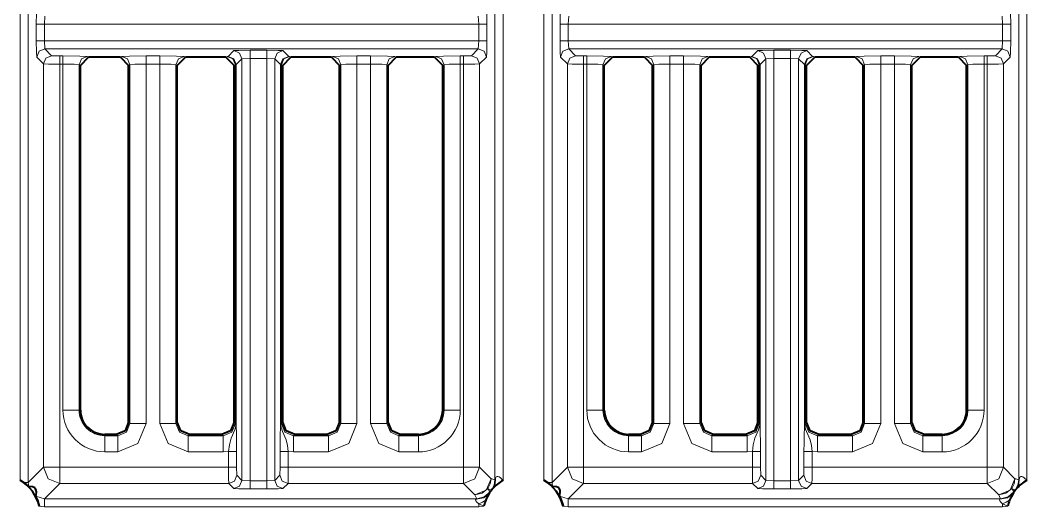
# Model space of a CAD drawing. Header units: millimetres. Extents: x 0 to 2941, y -405 to 1422.
# Drawn here: x 879.3 to 941.4, y 626.2 to 656.2 of the extents above; entities that cross this region are included whole.
import ezdxf

# ---------------------------------------------------------------- set-up
doc = ezdxf.new("R2010")
doc.units = ezdxf.units.MM
doc.layers.add('FINE', color=9, linetype='Continuous')
doc.layers.add('OUTLINE', color=7, linetype='Continuous')

msp = doc.modelspace()

# ---------------------------------------------------------------- linework, layer by layer
at = {"layer": 'FINE', "lineweight": 9}
for p, q in [((879.28, 682.428), (879.28, 627.848)), ((908.554, 682.428), (908.554, 627.86)), ((909.053, 627.848), (909.053, 682.428)), ((911.58, 682.428), (911.58, 627.848)), ((912.08, 627.703), (912.08, 682.428)), ((940.854, 682.428), (940.854, 627.86)), ((880.778, 655.953), (880.803, 656.453)), ((907.53, 656.453), (907.556, 655.953)), ((913.078, 655.953), (913.103, 656.453)), ((939.83, 656.453), (939.856, 655.953)), ((880.278, 655.953), (880.278, 654.927)), ((907.556, 655.953), (880.778, 655.953)), ((880.778, 654.927), (880.778, 655.953)), ((907.556, 655.953), (907.556, 654.927)), ((908.055, 654.927), (908.055, 655.953)), ((939.856, 655.953), (913.078, 655.953)), ((913.078, 654.927), (913.078, 655.953)), ((939.856, 655.953), (939.856, 654.927)), ((940.355, 654.927), (940.355, 655.953)), ((880.778, 654.927), (907.556, 654.927)), ((880.803, 654.428), (880.778, 654.927)), ((907.556, 654.927), (907.53, 654.428)), ((913.078, 654.927), (939.856, 654.927)), ((913.103, 654.428), (913.078, 654.927)), ((939.856, 654.927), (939.83, 654.428)), ((907.53, 654.428), (880.803, 654.428)), ((881.223, 654.008), (880.803, 654.428)), ((892.457, 654.323), (892.1, 653.966)), ((894.483, 654.348), (893.457, 654.348)), ((895.839, 653.966), (895.482, 654.323)), ((907.53, 654.428), (907.11, 654.008)), ((939.83, 654.428), (913.103, 654.428)), ((913.523, 654.008), (913.103, 654.428)), ((924.757, 654.323), (924.4, 653.966)), ((926.782, 654.348), (925.757, 654.348)), ((928.139, 653.966), (927.782, 654.323)), ((939.83, 654.428), (939.41, 654.008)), ((880.303, 653.928), (880.723, 653.508)), ((881.723, 653.995), (881.223, 654.008)), ((881.919, 653.995), (881.723, 653.995)), ((885.552, 653.958), (885.47, 653.917)), ((887.89, 653.995), (887.05, 653.995)), ((889.47, 653.917), (889.388, 653.958)), ((892.052, 653.958), (891.97, 653.917)), ((892.1, 653.966), (892.052, 653.958)), ((892.6, 653.466), (892.957, 653.823)), ((892.957, 627.831), (892.957, 653.823)), ((893.457, 653.849), (893.457, 627.806)), ((894.483, 627.806), (894.483, 653.849)), ((894.483, 653.849), (894.982, 653.823)), ((894.982, 653.823), (894.982, 627.831)), ((894.982, 653.823), (895.34, 653.466)), ((895.888, 653.958), (895.839, 653.966)), ((895.97, 653.917), (895.888, 653.958)), ((898.552, 653.958), (898.47, 653.917)), ((900.89, 653.995), (900.05, 653.995)), ((902.47, 653.917), (902.388, 653.958)), ((904.917, 653.958), (904.835, 653.917)), ((906.61, 653.995), (906.415, 653.995)), ((907.11, 654.008), (906.61, 653.995)), ((907.61, 653.508), (908.03, 653.928)), ((914.023, 653.995), (913.523, 654.008)), ((914.219, 653.995), (914.023, 653.995)), ((915.799, 653.917), (915.717, 653.958)), ((917.852, 653.958), (917.77, 653.917)), ((920.19, 653.995), (919.349, 653.995)), ((921.77, 653.917), (921.688, 653.958)), ((924.352, 653.958), (924.27, 653.917)), ((924.4, 653.966), (924.352, 653.958)), ((924.9, 653.466), (925.257, 653.823)), ((925.257, 653.823), (925.757, 653.849)), ((925.257, 627.831), (925.257, 653.823)), ((925.757, 653.849), (925.757, 627.806)), ((925.757, 653.849), (926.782, 653.849)), ((926.782, 627.806), (926.782, 653.849)), ((926.782, 653.849), (927.282, 653.823)), ((927.282, 653.823), (927.282, 627.831)), ((927.282, 653.823), (927.64, 653.466)), ((928.188, 653.958), (928.139, 653.966)), ((928.27, 653.917), (928.188, 653.958)), ((930.852, 653.958), (930.77, 653.917)), ((933.19, 653.995), (932.35, 653.995)), ((934.77, 653.917), (934.688, 653.958)), ((937.217, 653.958), (937.135, 653.917)), ((938.91, 653.995), (938.715, 653.995)), ((939.41, 654.008), (938.91, 653.995)), ((939.91, 653.508), (940.33, 653.928)), ((881.723, 628.646), (881.723, 653.495)), ((881.723, 653.495), (881.919, 653.495)), ((881.919, 653.495), (881.919, 632.172)), ((882.917, 632.172), (882.917, 653.458)), ((882.917, 653.458), (882.999, 653.417)), ((885.97, 653.417), (886.051, 653.458)), ((886.051, 653.458), (886.051, 631.34)), ((887.05, 653.495), (887.89, 653.495)), ((887.05, 631.34), (887.05, 653.495)), ((887.89, 653.495), (887.89, 631.34)), ((888.888, 631.34), (888.888, 653.458)), ((888.888, 653.458), (888.97, 653.417)), ((892.47, 653.417), (892.551, 653.458)), ((892.551, 653.458), (892.583, 653.466)), ((892.551, 653.458), (892.551, 631.34)), ((892.583, 653.466), (892.583, 631.34)), ((892.6, 631.34), (892.6, 653.466)), ((895.34, 653.466), (895.34, 631.34)), ((895.356, 631.34), (895.356, 653.466)), ((895.356, 653.466), (895.388, 653.458)), ((895.388, 653.458), (895.47, 653.417)), ((895.388, 631.34), (895.388, 653.458)), ((898.97, 653.417), (899.051, 653.458)), ((899.051, 653.458), (899.051, 631.34)), ((900.05, 653.495), (900.89, 653.495)), ((900.05, 631.34), (900.05, 653.495)), ((900.89, 653.495), (900.89, 631.34)), ((901.888, 631.34), (901.888, 653.458)), ((901.888, 653.458), (901.97, 653.417)), ((905.335, 653.417), (905.416, 653.458)), ((905.416, 653.458), (905.416, 632.172)), ((906.415, 653.495), (906.61, 653.495)), ((906.415, 632.172), (906.415, 653.495)), ((906.61, 653.495), (906.61, 628.646)), ((907.61, 628.646), (907.61, 653.508)), ((914.023, 653.495), (914.219, 653.495)), ((914.219, 653.495), (914.219, 632.172)), ((915.217, 632.172), (915.217, 653.458)), ((915.217, 653.458), (915.299, 653.417)), ((918.27, 653.417), (918.351, 653.458)), ((919.349, 653.495), (920.19, 653.495)), ((919.349, 631.34), (919.349, 653.495)), ((921.188, 631.34), (921.188, 653.458)), ((921.188, 653.458), (921.27, 653.417)), ((924.851, 653.458), (924.883, 653.466)), ((924.883, 653.466), (924.883, 631.34)), ((924.9, 631.34), (924.9, 653.466)), ((927.64, 653.466), (927.64, 631.34)), ((927.656, 631.34), (927.656, 653.466)), ((927.656, 653.466), (927.688, 653.458)), ((927.688, 653.458), (927.77, 653.417)), ((927.688, 631.34), (927.688, 653.458)), ((931.27, 653.417), (931.351, 653.458)), ((931.351, 653.458), (931.351, 631.34)), ((932.35, 631.34), (932.35, 653.495)), ((932.35, 653.495), (933.19, 653.495)), ((933.19, 653.495), (933.19, 631.34)), ((934.188, 631.34), (934.188, 653.458)), ((934.188, 653.458), (934.27, 653.417)), ((937.635, 653.417), (937.716, 653.458)), ((937.716, 653.458), (937.716, 632.172)), ((938.715, 653.495), (938.91, 653.495)), ((938.715, 632.172), (938.715, 653.495)), ((938.91, 653.495), (938.91, 628.646)), ((882.999, 632.172), (882.917, 632.172)), ((905.416, 632.172), (905.335, 632.172)), ((915.299, 632.172), (915.217, 632.172)), ((937.716, 632.172), (937.635, 632.172)), ((886.051, 631.34), (885.97, 631.421)), ((888.97, 631.421), (888.888, 631.34)), ((892.551, 631.34), (892.47, 631.421)), ((895.47, 631.421), (895.388, 631.34)), ((899.051, 631.34), (898.97, 631.421)), ((901.97, 631.421), (901.888, 631.34)), ((921.27, 631.421), (921.188, 631.34)), ((924.851, 631.34), (924.77, 631.421)), ((927.77, 631.421), (927.688, 631.34)), ((931.351, 631.34), (931.27, 631.421)), ((934.27, 631.421), (934.188, 631.34)), ((891.721, 630.672), (891.802, 630.591)), ((896.137, 630.591), (896.219, 630.672)), ((898.221, 630.672), (898.302, 630.591)), ((902.637, 630.591), (902.719, 630.672)), ((903.835, 630.672), (903.835, 630.591)), ((916.799, 630.591), (916.799, 630.672)), ((917.521, 630.672), (917.602, 630.591)), ((921.937, 630.591), (922.019, 630.672)), ((924.021, 630.672), (924.102, 630.591)), ((928.437, 630.591), (928.519, 630.672)), ((930.521, 630.672), (930.602, 630.591)), ((934.937, 630.591), (935.019, 630.672)), ((936.135, 630.672), (936.135, 630.591)), ((898.302, 630.591), (896.137, 630.591)), ((903.835, 630.591), (902.637, 630.591)), ((917.602, 630.591), (916.799, 630.591)), ((924.102, 630.591), (921.937, 630.591)), ((930.602, 630.591), (928.437, 630.591)), ((936.135, 630.591), (934.937, 630.591)), ((884.499, 629.592), (885.302, 629.592)), ((892.129, 629.623), (892.129, 628.646)), ((892.629, 628.646), (892.629, 629.623)), ((895.81, 628.646), (895.81, 629.623)), ((895.81, 629.623), (896.137, 629.592)), ((896.137, 629.592), (898.302, 629.592)), ((924.429, 629.623), (924.429, 628.646)), ((924.929, 628.646), (924.929, 629.623)), ((927.61, 629.623), (927.61, 628.646)), ((928.11, 628.646), (928.11, 629.623)), ((928.11, 629.623), (928.437, 629.592)), ((934.937, 629.592), (936.135, 629.592)), ((892.129, 628.646), (881.723, 628.646)), ((892.641, 628.147), (892.629, 628.646)), ((906.61, 628.646), (895.81, 628.646)), ((908.317, 627.94), (907.61, 628.646)), ((913.023, 628.646), (912.08, 627.703)), ((924.942, 628.147), (924.929, 628.646)), ((927.61, 628.646), (927.598, 628.147)), ((938.91, 628.646), (928.11, 628.646)), ((879.813, 627.448), (879.779, 627.703)), ((880.779, 626.703), (881.723, 627.647)), ((881.723, 627.647), (892.142, 627.647)), ((892.957, 627.831), (892.641, 628.147)), ((893.457, 627.806), (892.957, 627.831)), ((894.483, 627.806), (893.457, 627.806)), ((894.982, 627.831), (894.483, 627.806)), ((895.298, 628.147), (894.982, 627.831)), ((895.482, 627.332), (895.797, 627.647)), ((895.797, 627.647), (906.61, 627.647)), ((906.61, 627.647), (907.317, 626.94)), ((912.113, 627.448), (912.08, 627.703)), ((924.442, 627.647), (924.757, 627.332)), ((925.257, 627.831), (924.942, 628.147)), ((925.757, 627.806), (925.257, 627.831)), ((926.782, 627.806), (925.757, 627.806)), ((927.282, 627.831), (926.782, 627.806)), ((927.598, 628.147), (927.282, 627.831)), ((927.782, 627.332), (928.097, 627.647)), ((928.097, 627.647), (938.91, 627.647)), ((938.91, 627.647), (939.617, 626.94)), ((925.757, 627.306), (926.782, 627.306)), ((880.779, 626.703), (880.24, 626.861)), ((907.438, 626.703), (880.779, 626.703)), ((913.079, 626.703), (912.54, 626.861)), ((880.456, 626.239), (880.779, 626.203)), ((912.756, 626.239), (913.079, 626.203)), ((913.079, 626.203), (939.854, 626.203)), ((939.854, 626.203), (940.177, 626.239))]:
    msp.add_line(p, q, dxfattribs=at)
for points in [[(941.354, 627.848), (941.354, 682.428), (941.165, 683.155)], [(879.779, 627.703), (879.779, 682.428), (880.723, 681.484)], [(880.303, 656.953), (880.285, 656.651), (880.278, 655.953)], [(908.055, 655.953), (908.048, 656.651), (908.03, 656.953)], [(912.603, 656.953), (912.585, 656.651), (912.578, 655.953)], [(940.355, 655.953), (940.348, 656.651), (940.33, 656.953)], [(880.278, 655.953), (880.429, 655.953), (880.778, 655.953)], [(907.556, 655.953), (907.904, 655.953), (908.055, 655.953)], [(912.578, 655.953), (912.729, 655.953), (913.078, 655.953)], [(912.578, 655.953), (912.578, 654.927), (912.585, 654.23), (912.603, 653.928)], [(940.355, 655.953), (940.204, 655.953), (939.856, 655.953)], [(880.278, 654.927), (880.429, 654.927), (880.778, 654.927)], [(880.278, 654.927), (880.285, 654.23), (880.303, 653.928)], [(907.556, 654.927), (907.904, 654.927), (908.055, 654.927)], [(908.03, 653.928), (908.048, 654.23), (908.055, 654.927)], [(912.578, 654.927), (912.729, 654.927), (913.078, 654.927)], [(940.355, 654.927), (940.204, 654.927), (939.856, 654.927)], [(940.33, 653.928), (940.348, 654.23), (940.355, 654.927)], [(880.303, 653.928), (880.45, 654.281), (880.803, 654.428)], [(893.457, 654.348), (892.759, 654.341), (892.457, 654.323)], [(892.957, 653.823), (892.81, 654.177), (892.457, 654.323)], [(893.457, 653.849), (893.457, 654.197), (893.457, 654.348)], [(894.483, 653.849), (894.483, 654.197), (894.483, 654.348)], [(895.482, 654.323), (895.18, 654.341), (894.483, 654.348)], [(894.982, 653.823), (895.129, 654.177), (895.482, 654.323)], [(907.53, 654.428), (907.883, 654.281), (908.03, 653.928)], [(912.603, 653.928), (912.75, 654.281), (913.103, 654.428)], [(925.757, 654.348), (925.059, 654.341), (924.757, 654.323)], [(925.257, 653.823), (925.11, 654.177), (924.757, 654.323)], [(925.757, 653.849), (925.757, 654.197), (925.757, 654.348)], [(926.782, 654.348), (926.782, 654.197), (926.782, 653.849)], [(927.782, 654.323), (927.48, 654.341), (926.782, 654.348)], [(927.782, 654.323), (927.429, 654.177), (927.282, 653.823)], [(940.33, 653.928), (940.183, 654.281), (939.83, 654.428)], [(880.723, 653.508), (880.87, 653.861), (881.223, 654.008)], [(881.723, 653.495), (881.723, 653.844), (881.723, 653.995)], [(881.919, 653.995), (881.919, 653.844), (881.919, 653.495)], [(883.498, 653.917), (883.416, 653.958), (882.951, 653.984), (881.919, 653.995)], [(883.416, 653.958), (883.064, 653.811), (882.917, 653.458)], [(887.05, 653.995), (886.017, 653.984), (885.552, 653.958)], [(885.552, 653.958), (885.904, 653.811), (886.051, 653.458)], [(887.05, 653.995), (887.05, 653.844), (887.05, 653.495)], [(887.89, 653.995), (887.89, 653.844), (887.89, 653.495)], [(889.388, 653.958), (888.922, 653.984), (887.89, 653.995)], [(889.388, 653.958), (889.035, 653.811), (888.888, 653.458)], [(892.551, 653.458), (892.404, 653.811), (892.052, 653.958)], [(892.583, 653.466), (892.44, 653.818), (892.1, 653.966)], [(892.6, 653.466), (892.453, 653.819), (892.1, 653.966)], [(892.957, 653.823), (893.457, 653.849), (894.483, 653.849)], [(895.34, 653.466), (895.486, 653.819), (895.839, 653.966)], [(895.356, 653.466), (895.499, 653.818), (895.839, 653.966)], [(895.388, 653.458), (895.535, 653.811), (895.888, 653.958)], [(900.05, 653.995), (899.017, 653.984), (898.552, 653.958)], [(899.051, 653.458), (898.904, 653.811), (898.552, 653.958)], [(900.05, 653.495), (900.05, 653.844), (900.05, 653.995)], [(900.89, 653.995), (900.89, 653.844), (900.89, 653.495)], [(902.388, 653.958), (901.922, 653.984), (900.89, 653.995)], [(902.388, 653.958), (902.035, 653.811), (901.888, 653.458)], [(906.415, 653.995), (905.382, 653.984), (904.917, 653.958)], [(905.416, 653.458), (905.27, 653.811), (904.917, 653.958)], [(906.415, 653.495), (906.415, 653.844), (906.415, 653.995)], [(906.61, 653.995), (906.61, 653.844), (906.61, 653.495)], [(907.11, 654.008), (907.463, 653.861), (907.61, 653.508)], [(912.603, 653.928), (913.023, 653.508), (913.023, 628.646)], [(913.023, 653.508), (913.17, 653.861), (913.523, 654.008)], [(914.023, 653.495), (914.023, 653.844), (914.023, 653.995)], [(914.219, 653.995), (914.219, 653.844), (914.219, 653.495)], [(915.717, 653.958), (915.251, 653.984), (914.219, 653.995)], [(915.717, 653.958), (915.364, 653.811), (915.217, 653.458)], [(919.349, 653.995), (918.317, 653.984), (917.852, 653.958)], [(918.351, 653.458), (918.205, 653.811), (917.852, 653.958)], [(919.349, 653.995), (919.349, 653.844), (919.349, 653.495)], [(920.19, 653.995), (920.19, 653.844), (920.19, 653.495)], [(921.688, 653.958), (921.222, 653.984), (920.19, 653.995)], [(921.688, 653.958), (921.335, 653.811), (921.188, 653.458)], [(924.851, 653.458), (924.704, 653.811), (924.352, 653.958)], [(924.883, 653.466), (924.74, 653.818), (924.4, 653.966)], [(924.9, 653.466), (924.753, 653.819), (924.4, 653.966)], [(928.139, 653.966), (927.786, 653.819), (927.64, 653.466)], [(928.139, 653.966), (927.799, 653.818), (927.656, 653.466)], [(928.188, 653.958), (927.835, 653.811), (927.688, 653.458)], [(932.35, 653.995), (931.317, 653.984), (930.852, 653.958)], [(931.351, 653.458), (931.205, 653.811), (930.852, 653.958)], [(932.35, 653.495), (932.35, 653.844), (932.35, 653.995)], [(933.19, 653.495), (933.19, 653.844), (933.19, 653.995)], [(934.688, 653.958), (934.222, 653.984), (933.19, 653.995)], [(934.188, 653.458), (934.335, 653.811), (934.688, 653.958)], [(938.715, 653.995), (937.682, 653.984), (937.217, 653.958)], [(937.716, 653.458), (937.569, 653.811), (937.217, 653.958)], [(938.715, 653.495), (938.715, 653.844), (938.715, 653.995)], [(938.91, 653.495), (938.91, 653.844), (938.91, 653.995)], [(939.91, 653.508), (939.763, 653.861), (939.41, 654.008)], [(880.723, 653.508), (880.723, 628.646), (879.779, 627.703)], [(880.723, 653.508), (881.025, 653.499), (881.723, 653.495)], [(881.919, 653.495), (882.607, 653.484), (882.917, 653.458)], [(886.051, 653.458), (886.361, 653.484), (887.05, 653.495)], [(887.89, 653.495), (888.578, 653.484), (888.888, 653.458)], [(892.583, 653.466), (892.595, 653.466), (892.6, 653.466)], [(895.34, 653.466), (895.345, 653.466), (895.356, 653.466)], [(899.051, 653.458), (899.361, 653.484), (900.05, 653.495)], [(900.89, 653.495), (901.578, 653.484), (901.888, 653.458)], [(905.416, 653.458), (905.726, 653.484), (906.415, 653.495)], [(906.61, 653.495), (907.308, 653.499), (907.61, 653.508)], [(913.023, 653.508), (913.325, 653.499), (914.023, 653.495)], [(924.429, 628.646), (914.023, 628.646), (914.023, 653.495)], [(914.219, 653.495), (914.907, 653.484), (915.217, 653.458)], [(918.351, 653.458), (918.351, 631.34), (918.27, 631.421)], [(918.351, 653.458), (918.661, 653.484), (919.349, 653.495)], [(920.19, 653.495), (920.878, 653.484), (921.188, 653.458)], [(920.19, 653.495), (920.19, 631.34), (920.701, 630.104), (921.937, 629.592)], [(924.77, 653.417), (924.851, 653.458), (924.851, 631.34)], [(924.883, 653.466), (924.895, 653.466), (924.9, 653.466)], [(927.64, 653.466), (927.645, 653.466), (927.656, 653.466)], [(931.351, 653.458), (931.661, 653.484), (932.35, 653.495)], [(933.19, 653.495), (933.878, 653.484), (934.188, 653.458)], [(937.716, 653.458), (938.026, 653.484), (938.715, 653.495)], [(938.91, 653.495), (939.608, 653.499), (939.91, 653.508)], [(940.616, 627.94), (939.91, 628.646), (939.91, 653.508)], [(881.919, 632.172), (882.607, 632.172), (882.917, 632.172)], [(906.415, 632.172), (905.726, 632.172), (905.416, 632.172)], [(915.217, 632.172), (914.907, 632.172), (914.219, 632.172)], [(937.716, 632.172), (938.026, 632.172), (938.715, 632.172)], [(886.051, 631.34), (885.833, 630.809), (885.302, 630.591)], [(885.302, 629.592), (886.538, 630.104), (887.05, 631.34)], [(887.05, 631.34), (886.361, 631.34), (886.051, 631.34)], [(887.89, 631.34), (888.578, 631.34), (888.888, 631.34)], [(887.89, 631.34), (888.401, 630.104), (889.637, 629.592)], [(889.637, 630.591), (889.106, 630.809), (888.888, 631.34)], [(892.551, 631.34), (892.333, 630.809), (891.802, 630.591)], [(892.583, 631.34), (892.581, 631.269), (892.572, 631.183), (892.512, 630.943), (892.29, 630.444), (892.179, 630.03), (892.129, 629.623)], [(892.551, 631.34), (892.562, 631.34), (892.583, 631.34)], [(892.6, 631.34), (892.595, 631.34), (892.583, 631.34)], [(892.629, 629.623), (892.626, 630.215), (892.617, 630.763), (892.604, 631.171), (892.6, 631.279), (892.6, 631.313), (892.6, 631.34)], [(895.34, 631.34), (895.34, 631.327), (895.339, 631.3), (895.338, 631.241), (895.336, 631.192), (895.334, 631.117), (895.32, 630.624), (895.313, 630.153), (895.31, 629.623)], [(895.34, 631.34), (895.345, 631.34), (895.356, 631.34)], [(895.356, 631.34), (895.378, 631.34), (895.388, 631.34)], [(895.81, 629.623), (895.767, 629.987), (895.689, 630.33), (895.464, 630.848), (895.414, 630.985), (895.384, 631.092), (895.361, 631.237), (895.357, 631.307), (895.356, 631.34)], [(896.137, 629.592), (896.137, 630.281), (896.137, 630.591), (895.606, 630.809), (895.388, 631.34)], [(899.051, 631.34), (898.833, 630.809), (898.302, 630.591)], [(898.302, 629.592), (899.538, 630.104), (900.05, 631.34)], [(899.051, 631.34), (899.361, 631.34), (900.05, 631.34)], [(901.888, 631.34), (901.578, 631.34), (900.89, 631.34)], [(900.89, 631.34), (901.401, 630.104), (902.637, 629.592)], [(902.637, 630.591), (902.106, 630.809), (901.888, 631.34)], [(916.799, 629.592), (917.602, 629.592), (918.838, 630.104), (919.349, 631.34)], [(918.351, 631.34), (918.133, 630.809), (917.602, 630.591)], [(919.349, 631.34), (918.661, 631.34), (918.351, 631.34)], [(920.19, 631.34), (920.878, 631.34), (921.188, 631.34)], [(921.937, 630.591), (921.406, 630.809), (921.188, 631.34)], [(924.851, 631.34), (924.633, 630.809), (924.102, 630.591)], [(924.883, 631.34), (924.881, 631.269), (924.872, 631.183), (924.812, 630.943), (924.59, 630.444), (924.479, 630.03), (924.429, 629.623)], [(924.851, 631.34), (924.862, 631.34), (924.883, 631.34)], [(924.883, 631.34), (924.895, 631.34), (924.9, 631.34)], [(924.929, 629.623), (924.926, 630.215), (924.917, 630.763), (924.904, 631.171), (924.9, 631.279), (924.9, 631.313), (924.9, 631.34)], [(927.64, 631.34), (927.64, 631.327), (927.639, 631.3), (927.638, 631.241), (927.637, 631.192), (927.634, 631.117), (927.62, 630.624), (927.613, 630.153), (927.61, 629.623)], [(927.64, 631.34), (927.645, 631.34), (927.656, 631.34)], [(927.656, 631.34), (927.678, 631.34), (927.688, 631.34)], [(928.11, 629.623), (928.067, 629.987), (927.989, 630.33), (927.765, 630.848), (927.713, 630.985), (927.684, 631.092), (927.661, 631.237), (927.657, 631.307), (927.656, 631.34)], [(928.437, 630.591), (927.906, 630.809), (927.688, 631.34)], [(928.437, 629.592), (930.602, 629.592), (931.838, 630.104), (932.35, 631.34)], [(931.351, 631.34), (931.133, 630.809), (930.602, 630.591)], [(931.351, 631.34), (931.661, 631.34), (932.35, 631.34)], [(934.188, 631.34), (933.878, 631.34), (933.19, 631.34)], [(933.19, 631.34), (933.701, 630.104), (934.937, 629.592)], [(934.937, 630.591), (934.406, 630.809), (934.188, 631.34)], [(885.221, 630.672), (885.302, 630.591), (884.499, 630.591), (884.499, 630.672)], [(891.802, 630.591), (889.637, 630.591), (889.719, 630.672)], [(884.499, 629.592), (884.499, 630.281), (884.499, 630.591)], [(885.302, 629.592), (885.302, 630.281), (885.302, 630.591)], [(889.637, 629.592), (889.637, 630.281), (889.637, 630.591)], [(891.802, 629.592), (891.802, 630.281), (891.802, 630.591)], [(898.302, 629.592), (898.302, 630.281), (898.302, 630.591)], [(902.637, 630.591), (902.637, 630.281), (902.637, 629.592)], [(903.835, 629.592), (903.835, 630.281), (903.835, 630.591)], [(916.799, 629.592), (916.799, 630.281), (916.799, 630.591)], [(917.602, 629.592), (917.602, 630.281), (917.602, 630.591)], [(921.937, 629.592), (921.937, 630.281), (921.937, 630.591)], [(924.102, 629.592), (924.102, 630.281), (924.102, 630.591)], [(928.437, 629.592), (928.437, 630.281), (928.437, 630.591)], [(930.602, 629.592), (930.602, 630.281), (930.602, 630.591)], [(934.937, 630.591), (934.937, 630.281), (934.937, 629.592)], [(936.135, 630.591), (936.135, 630.281), (936.135, 629.592)], [(889.637, 629.592), (891.802, 629.592), (892.129, 629.623)], [(892.629, 629.623), (892.478, 629.623), (892.129, 629.623)], [(895.31, 629.623), (895.31, 628.646), (895.298, 628.147)], [(895.31, 629.623), (895.461, 629.623), (895.81, 629.623)], [(921.937, 629.592), (924.102, 629.592), (924.429, 629.623)], [(924.429, 629.623), (924.778, 629.623), (924.929, 629.623)], [(927.61, 629.623), (927.761, 629.623), (928.11, 629.623)], [(881.723, 628.646), (881.025, 628.646), (880.723, 628.646)], [(880.723, 628.646), (881.016, 627.94), (881.723, 627.647)], [(881.723, 628.646), (881.723, 627.949), (881.723, 627.647)], [(892.629, 628.646), (892.478, 628.646), (892.129, 628.646)], [(892.129, 628.646), (892.133, 627.949), (892.142, 627.647)], [(895.31, 628.646), (895.461, 628.646), (895.81, 628.646)], [(895.797, 627.647), (895.807, 627.949), (895.81, 628.646)], [(907.61, 628.646), (907.308, 628.646), (906.61, 628.646)], [(906.61, 627.647), (907.317, 627.94), (907.61, 628.646)], [(906.61, 628.646), (906.61, 627.949), (906.61, 627.647)], [(914.023, 628.646), (913.325, 628.646), (913.023, 628.646)], [(913.023, 628.646), (913.316, 627.94), (914.023, 627.647)], [(914.023, 628.646), (914.023, 627.949), (914.023, 627.647)], [(924.429, 628.646), (924.778, 628.646), (924.929, 628.646)], [(924.429, 628.646), (924.433, 627.949), (924.442, 627.647)], [(927.61, 628.646), (927.761, 628.646), (928.11, 628.646)], [(928.097, 627.647), (928.106, 627.949), (928.11, 628.646)], [(939.91, 628.646), (939.608, 628.646), (938.91, 628.646)], [(938.91, 627.647), (939.617, 627.94), (939.91, 628.646)], [(938.91, 628.646), (938.91, 627.949), (938.91, 627.647)], [(879.779, 627.703), (879.701, 627.703), (879.502, 627.703)], [(892.641, 628.147), (892.495, 627.793), (892.142, 627.647)], [(892.142, 627.647), (892.457, 627.332), (892.759, 627.314), (893.457, 627.306)], [(892.957, 627.831), (892.81, 627.478), (892.457, 627.332)], [(893.457, 627.806), (893.457, 627.457), (893.457, 627.306)], [(894.483, 627.806), (894.483, 627.457), (894.483, 627.306)], [(894.982, 627.831), (895.129, 627.478), (895.482, 627.332)], [(895.298, 628.147), (895.444, 627.793), (895.797, 627.647)], [(908.317, 627.94), (908.265, 627.624), (908.117, 627.34), (907.764, 627.046), (907.317, 626.94)], [(908.317, 627.94), (908.024, 627.233), (907.317, 626.94)], [(908.554, 627.86), (908.37, 627.922), (908.317, 627.94)], [(908.554, 627.86), (908.499, 627.533), (908.34, 627.242)], [(908.585, 627.955), (908.564, 627.607), (908.411, 627.308)], [(908.585, 627.955), (908.574, 627.918), (908.562, 627.881), (908.555, 627.862), (908.554, 627.86)], [(909.053, 627.848), (909.045, 627.857), (908.891, 627.996), (908.812, 628.046), (908.742, 628.07), (908.688, 628.071), (908.639, 628.047), (908.611, 628.014), (908.585, 627.955)], [(912.08, 627.703), (912.001, 627.703), (911.802, 627.703)], [(939.738, 626.703), (913.079, 626.703), (914.023, 627.647), (924.442, 627.647)], [(924.442, 627.647), (924.795, 627.793), (924.942, 628.147)], [(924.757, 627.332), (925.11, 627.478), (925.257, 627.831)], [(925.757, 627.306), (925.757, 627.457), (925.757, 627.806)], [(926.782, 627.806), (926.782, 627.457), (926.782, 627.306)], [(927.282, 627.831), (927.429, 627.478), (927.782, 627.332)], [(927.598, 628.147), (927.744, 627.793), (928.097, 627.647)], [(940.616, 627.94), (940.565, 627.624), (940.417, 627.34), (940.064, 627.046), (939.617, 626.94)], [(940.616, 627.94), (940.324, 627.233), (939.617, 626.94)], [(940.854, 627.86), (940.67, 627.922), (940.616, 627.94)], [(940.854, 627.86), (940.799, 627.533), (940.64, 627.242)], [(940.885, 627.955), (940.864, 627.607), (940.711, 627.308)], [(940.885, 627.955), (940.874, 627.918), (940.862, 627.881), (940.855, 627.862), (940.854, 627.86)], [(941.354, 627.848), (941.345, 627.857), (941.191, 627.996), (941.112, 628.046), (941.042, 628.07), (940.988, 628.071), (940.939, 628.047), (940.911, 628.014), (940.885, 627.955)], [(893.457, 627.306), (894.483, 627.306), (895.18, 627.314), (895.482, 627.332)], [(908.225, 627.06), (907.868, 626.757), (907.389, 626.672)], [(908.257, 627.13), (907.9, 626.816), (907.438, 626.703)], [(908.117, 627.34), (908.166, 627.319), (908.34, 627.242)], [(908.257, 627.13), (908.226, 627.176), (908.117, 627.34)], [(908.225, 627.06), (908.253, 627.113), (908.257, 627.13)], [(908.34, 627.242), (908.385, 627.282), (908.411, 627.308)], [(924.757, 627.332), (925.059, 627.314), (925.757, 627.306)], [(926.782, 627.306), (927.48, 627.314), (927.782, 627.332)], [(940.525, 627.06), (940.168, 626.757), (939.689, 626.672)], [(940.557, 627.13), (940.2, 626.816), (939.738, 626.703)], [(940.417, 627.34), (940.466, 627.319), (940.64, 627.242)], [(940.557, 627.13), (940.526, 627.176), (940.417, 627.34)], [(940.525, 627.06), (940.553, 627.113), (940.557, 627.13)], [(940.64, 627.242), (940.685, 627.282), (940.711, 627.308)], [(880.779, 626.203), (880.779, 626.552), (880.779, 626.703)], [(907.317, 626.94), (907.414, 626.749), (907.438, 626.703)], [(907.389, 626.672), (907.362, 626.644), (907.36, 626.606), (907.377, 626.568), (907.444, 626.489), (907.554, 626.398)], [(907.438, 626.703), (907.43, 626.696), (907.389, 626.672)], [(907.993, 626.614), (907.781, 626.497), (907.554, 626.398)], [(907.554, 626.398), (907.87, 626.242), (907.877, 626.239)], [(907.554, 626.203), (907.554, 626.303), (907.554, 626.398)], [(913.079, 626.203), (913.079, 626.552), (913.079, 626.703)], [(939.617, 626.94), (939.714, 626.749), (939.738, 626.703)], [(939.689, 626.672), (939.662, 626.644), (939.66, 626.606), (939.677, 626.568), (939.744, 626.489), (939.854, 626.398)], [(939.738, 626.703), (939.73, 626.696), (939.689, 626.672)], [(940.293, 626.614), (940.081, 626.497), (939.854, 626.398)], [(939.854, 626.203), (939.854, 626.303), (939.854, 626.398), (940.17, 626.242), (940.177, 626.239)], [(880.779, 626.203), (907.554, 626.203), (907.877, 626.239)]]:
    msp.add_lwpolyline(points, dxfattribs=at)
for points in [[(881.919, 632.172, 0.414204), (884.499, 629.592)], [(882.917, 632.172, 0.414214), (884.499, 630.591)], [(902.637, 629.592), (903.835, 629.592, 0.414223), (906.415, 632.172)], [(903.835, 630.591, 0.414198), (905.416, 632.172)], [(914.219, 632.172, 0.414204), (916.799, 629.592)], [(915.217, 632.172, 0.414214), (916.799, 630.591)], [(936.135, 630.591, 0.414198), (937.716, 632.172)], [(936.135, 629.592, 0.414214), (938.715, 632.172)]]:
    msp.add_lwpolyline(points, format="xyb", dxfattribs=at)
at = {"layer": 'OUTLINE', "lineweight": 40}
for p, q in [((882.999, 653.417), (883.498, 653.917)), ((885.47, 653.917), (883.498, 653.917)), ((885.47, 653.917), (885.97, 653.417)), ((888.97, 653.417), (889.47, 653.917)), ((891.97, 653.917), (889.47, 653.917)), ((891.97, 653.917), (892.47, 653.417)), ((895.47, 653.417), (895.97, 653.917)), ((898.47, 653.917), (895.97, 653.917)), ((898.47, 653.917), (898.97, 653.417)), ((901.97, 653.417), (902.47, 653.917)), ((904.835, 653.917), (902.47, 653.917)), ((904.835, 653.917), (905.335, 653.417)), ((915.299, 653.417), (915.799, 653.917)), ((917.77, 653.917), (915.799, 653.917)), ((917.77, 653.917), (918.27, 653.417)), ((924.27, 653.917), (921.77, 653.917)), ((924.27, 653.917), (924.77, 653.417)), ((927.77, 653.417), (928.27, 653.917)), ((930.77, 653.917), (928.27, 653.917)), ((930.77, 653.917), (931.27, 653.417)), ((934.27, 653.417), (934.77, 653.917)), ((937.135, 653.917), (934.77, 653.917)), ((937.135, 653.917), (937.635, 653.417)), ((882.999, 632.172), (882.999, 653.417)), ((885.97, 631.421), (885.97, 653.417)), ((888.97, 631.421), (888.97, 653.417)), ((892.47, 631.421), (892.47, 653.417)), ((895.47, 631.421), (895.47, 653.417)), ((898.97, 631.421), (898.97, 653.417)), ((901.97, 631.421), (901.97, 653.417)), ((905.335, 632.172), (905.335, 653.417)), ((915.299, 632.172), (915.299, 653.417)), ((918.27, 631.421), (918.27, 653.417)), ((924.77, 631.421), (924.77, 653.417)), ((927.77, 631.421), (927.77, 653.417)), ((931.27, 631.421), (931.27, 653.417)), ((934.27, 631.421), (934.27, 653.417)), ((937.635, 632.172), (937.635, 653.417)), ((885.221, 630.672), (884.499, 630.672)), ((891.721, 630.672), (889.719, 630.672)), ((898.221, 630.672), (896.219, 630.672)), ((903.835, 630.672), (902.719, 630.672)), ((917.521, 630.672), (916.799, 630.672)), ((924.021, 630.672), (922.019, 630.672)), ((930.521, 630.672), (928.519, 630.672)), ((936.135, 630.672), (935.019, 630.672)), ((879.28, 627.848), (879.502, 627.703)), ((911.58, 627.848), (911.802, 627.703))]:
    msp.add_line(p, q, dxfattribs=at)
for points in [[(921.27, 631.421), (921.27, 653.417), (921.77, 653.917)], [(885.97, 631.421), (885.75, 630.892), (885.221, 630.672)], [(889.719, 630.672), (889.189, 630.892), (888.97, 631.421)], [(892.47, 631.421), (892.25, 630.892), (891.721, 630.672)], [(896.219, 630.672), (895.689, 630.892), (895.47, 631.421)], [(898.97, 631.421), (898.75, 630.892), (898.221, 630.672)], [(902.719, 630.672), (902.189, 630.892), (901.97, 631.421)], [(918.27, 631.421), (918.05, 630.892), (917.521, 630.672)], [(922.019, 630.672), (921.489, 630.892), (921.27, 631.421)], [(924.77, 631.421), (924.55, 630.892), (924.021, 630.672)], [(928.519, 630.672), (927.989, 630.892), (927.77, 631.421)], [(931.27, 631.421), (931.05, 630.892), (930.521, 630.672)], [(935.019, 630.672), (934.489, 630.892), (934.27, 631.421)], [(879.502, 627.703), (879.674, 627.569), (879.764, 627.49), (879.801, 627.456), (879.813, 627.448)], [(911.802, 627.703), (911.974, 627.569), (912.064, 627.49), (912.101, 627.456), (912.113, 627.448)], [(880.24, 626.861), (880.259, 626.935), (880.281, 627.105), (880.271, 627.216), (880.236, 627.311), (880.227, 627.326), (880.222, 627.333), (880.22, 627.336), (880.218, 627.338), (880.217, 627.34), (880.215, 627.342), (880.213, 627.345), (880.21, 627.349), (880.202, 627.358), (880.185, 627.376), (880.145, 627.405), (880.048, 627.445), (879.813, 627.448)], [(912.54, 626.861), (912.559, 626.935), (912.581, 627.105), (912.571, 627.216), (912.536, 627.311), (912.527, 627.326), (912.522, 627.333), (912.52, 627.336), (912.518, 627.338), (912.517, 627.34), (912.515, 627.342), (912.513, 627.345), (912.51, 627.349), (912.502, 627.358), (912.485, 627.376), (912.445, 627.405), (912.348, 627.445), (912.113, 627.448)], [(880.24, 626.861), (880.247, 626.842), (880.276, 626.777), (880.344, 626.611), (880.416, 626.392), (880.456, 626.239)], [(912.54, 626.861), (912.547, 626.842), (912.576, 626.777), (912.644, 626.611), (912.717, 626.392), (912.756, 626.239)]]:
    msp.add_lwpolyline(points, dxfattribs=at)
for points in [[(882.999, 632.172, 0.41423), (884.499, 630.672)], [(903.835, 630.672, 0.414214), (905.335, 632.172)], [(915.299, 632.172, 0.414197), (916.799, 630.672)], [(936.135, 630.672, 0.414214), (937.635, 632.172)], [(880.456, 626.239, 0.208008), (879.28, 627.848)], [(909.053, 627.848, 0.084594), (908.411, 627.308, 0.03169), (908.225, 627.06)], [(912.756, 626.239, 0.207854), (911.58, 627.848)], [(941.353, 627.848, 0.084439), (940.711, 627.308)], [(908.225, 627.06, 0.050648), (907.993, 626.614)], [(940.525, 627.06, 0.050218), (940.293, 626.614)], [(940.711, 627.308, 0.031261), (940.525, 627.06)], [(907.993, 626.614, 0.039289), (907.877, 626.239)], [(940.293, 626.614, 0.039394), (940.177, 626.239)]]:
    msp.add_lwpolyline(points, format="xyb", dxfattribs=at)

doc.saveas('drawing.dxf')
